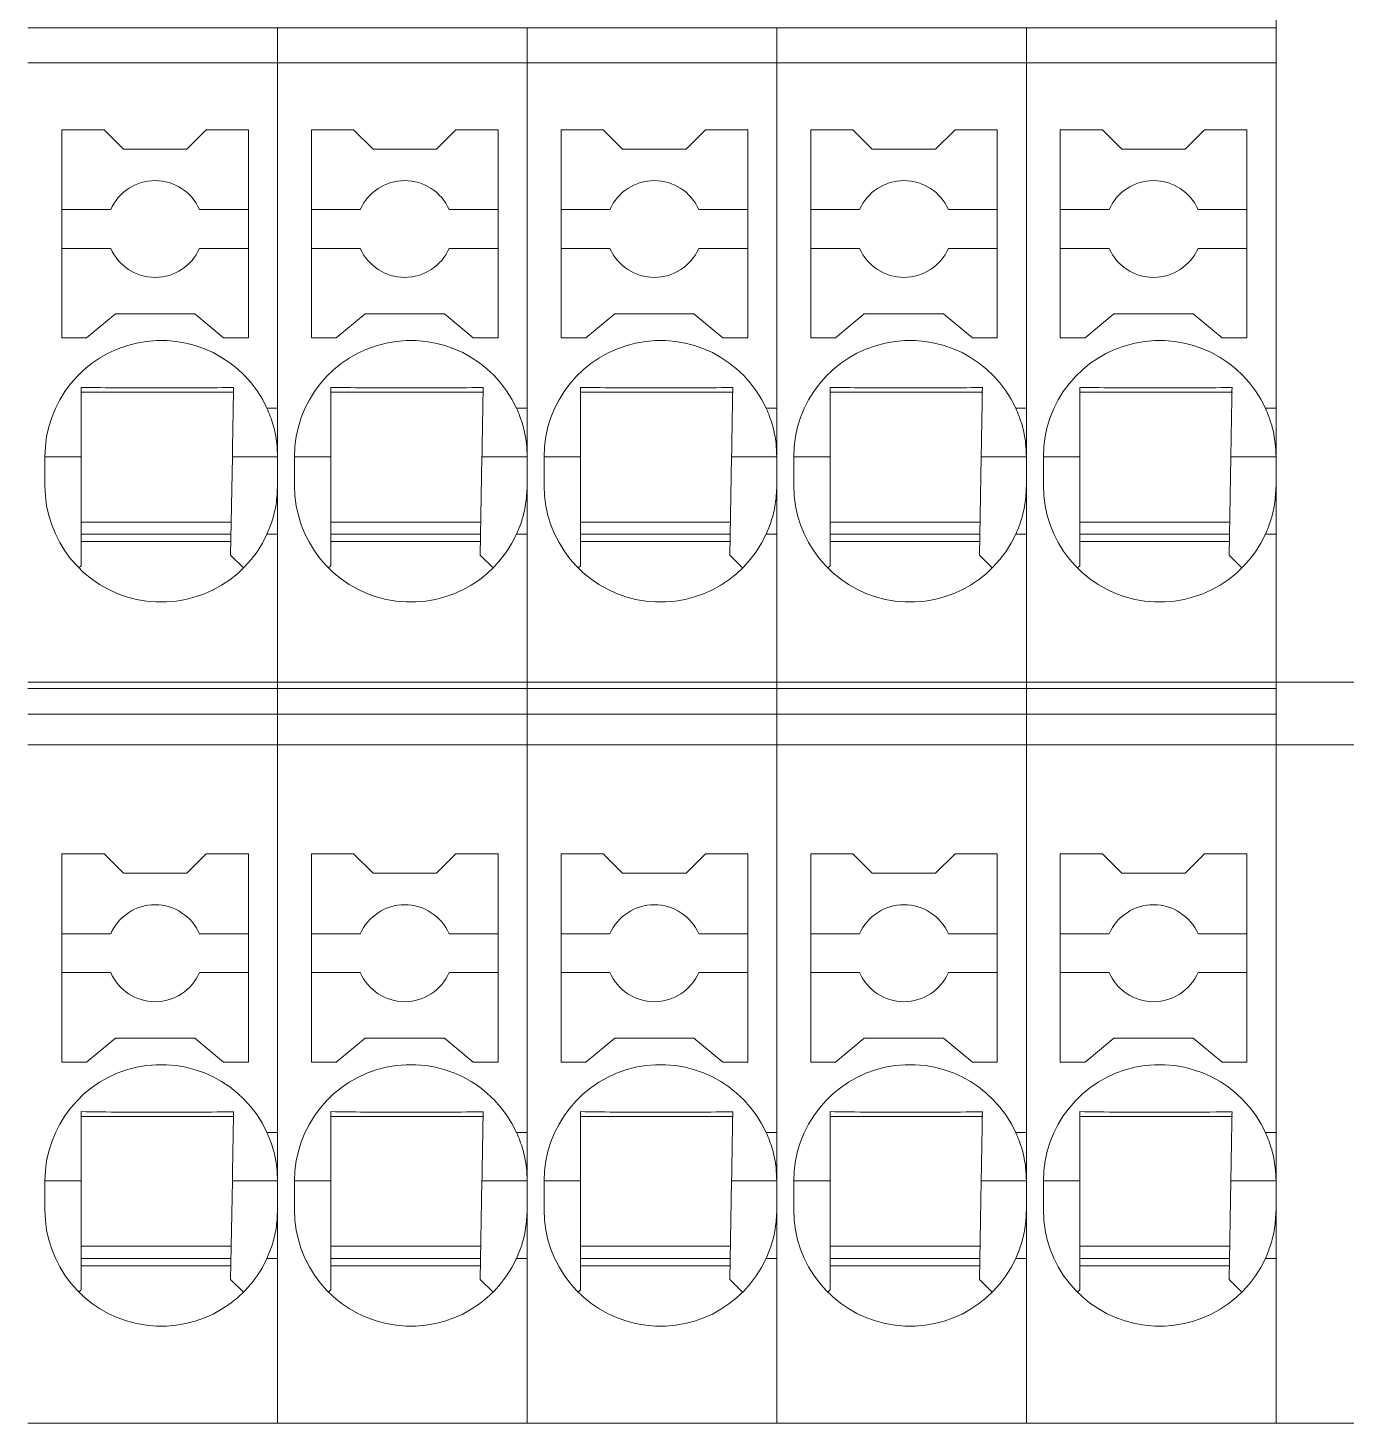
# Model space of a CAD drawing. Header units: millimetres. Extents: x 15 to 265, y 8 to 208.
# Drawn here: x 87.9 to 101.5, y 40.58 to 54.98 of the extents above; entities that cross this region are included whole.
import ezdxf

# ---------------------------------------------------------------- set-up
doc = ezdxf.new("R2010")
doc.units = ezdxf.units.MM

msp = doc.modelspace()

# ---------------------------------------------------------------- linework, layer by layer
at = {"color": 7, "linetype": 'Continuous', "lineweight": 15}
for p, q in [((100.78, 48.225), (100.78, 65.083)), ((87.905, 54.976), (90.48, 54.976)), ((90.48, 54.976), (93.055, 54.976)), ((90.48, 54.976), (90.48, 54.617)), ((93.055, 54.976), (95.63, 54.976)), ((93.055, 54.976), (93.055, 54.617)), ((95.63, 54.976), (95.63, 54.617)), ((95.63, 54.976), (98.205, 54.976)), ((98.205, 54.976), (100.78, 54.976)), ((98.205, 54.976), (98.205, 54.617)), ((87.905, 54.617), (90.48, 54.617)), ((90.48, 54.617), (93.055, 54.617)), ((90.48, 54.617), (90.48, 48.224)), ((90.48, 54.617), (90.48, 51.051)), ((93.055, 54.617), (95.63, 54.617)), ((93.055, 54.617), (93.055, 48.224)), ((93.055, 54.617), (93.055, 51.051)), ((95.63, 54.617), (95.63, 51.051)), ((95.63, 54.617), (98.205, 54.617)), ((95.63, 54.617), (95.63, 48.224)), ((98.205, 54.617), (100.78, 54.617)), ((98.205, 54.617), (98.205, 48.224)), ((98.205, 54.617), (98.205, 51.051)), ((100.78, 54.617), (100.78, 51.051)), ((88.255, 53.926), (88.255, 51.776)), ((88.69, 53.926), (88.255, 53.926)), ((88.89, 53.726), (88.69, 53.926)), ((89.744, 53.926), (89.544, 53.726)), ((90.18, 53.926), (89.744, 53.926)), ((90.18, 51.776), (90.18, 53.926)), ((90.83, 53.926), (90.83, 51.776)), ((91.265, 53.926), (90.83, 53.926)), ((91.465, 53.726), (91.265, 53.926)), ((92.319, 53.926), (92.119, 53.726)), ((92.755, 53.926), (92.319, 53.926)), ((92.755, 51.776), (92.755, 53.926)), ((93.405, 53.926), (93.405, 51.776)), ((93.84, 53.926), (93.405, 53.926)), ((94.04, 53.726), (93.84, 53.926)), ((94.894, 53.926), (94.694, 53.726)), ((95.33, 53.926), (94.894, 53.926)), ((95.33, 51.776), (95.33, 53.926)), ((95.98, 53.926), (95.98, 51.776)), ((96.415, 53.926), (95.98, 53.926)), ((96.615, 53.726), (96.415, 53.926)), ((97.469, 53.926), (97.269, 53.726)), ((97.905, 53.926), (97.469, 53.926)), ((97.905, 51.776), (97.905, 53.926)), ((98.555, 53.926), (98.555, 51.776)), ((98.99, 53.926), (98.555, 53.926)), ((99.19, 53.726), (98.99, 53.926)), ((100.044, 53.926), (99.844, 53.726)), ((100.48, 53.926), (100.044, 53.926)), ((100.48, 51.776), (100.48, 53.926)), ((89.544, 53.726), (88.89, 53.726)), ((92.119, 53.726), (91.465, 53.726)), ((94.694, 53.726), (94.04, 53.726)), ((97.269, 53.726), (96.615, 53.726)), ((99.844, 53.726), (99.19, 53.726)), ((88.759, 53.101), (88.255, 53.101)), ((90.18, 53.101), (89.676, 53.101)), ((91.334, 53.101), (90.83, 53.101)), ((92.755, 53.101), (92.251, 53.101)), ((93.909, 53.101), (93.405, 53.101)), ((95.33, 53.101), (94.826, 53.101)), ((96.484, 53.101), (95.98, 53.101)), ((97.905, 53.101), (97.401, 53.101)), ((99.059, 53.101), (98.555, 53.101)), ((100.48, 53.101), (99.976, 53.101)), ((88.759, 52.701), (88.255, 52.701)), ((89.676, 52.701), (90.18, 52.701)), ((91.334, 52.701), (90.83, 52.701)), ((92.251, 52.701), (92.755, 52.701)), ((93.909, 52.701), (93.405, 52.701)), ((94.826, 52.701), (95.33, 52.701)), ((96.484, 52.701), (95.98, 52.701)), ((97.401, 52.701), (97.905, 52.701)), ((99.059, 52.701), (98.555, 52.701)), ((99.976, 52.701), (100.48, 52.701)), ((88.51, 51.776), (88.808, 52.026)), ((88.808, 52.026), (89.626, 52.026)), ((89.626, 52.026), (89.924, 51.776)), ((91.085, 51.776), (91.383, 52.026)), ((91.383, 52.026), (92.201, 52.026)), ((92.201, 52.026), (92.499, 51.776)), ((93.66, 51.776), (93.958, 52.026)), ((93.958, 52.026), (94.776, 52.026)), ((94.776, 52.026), (95.074, 51.776)), ((96.235, 51.776), (96.533, 52.026)), ((96.533, 52.026), (97.351, 52.026)), ((97.351, 52.026), (97.649, 51.776)), ((98.81, 51.776), (99.108, 52.026)), ((99.108, 52.026), (99.926, 52.026)), ((99.926, 52.026), (100.224, 51.776)), ((88.255, 51.776), (88.51, 51.776)), ((89.924, 51.776), (90.18, 51.776)), ((90.83, 51.776), (91.085, 51.776)), ((92.499, 51.776), (92.755, 51.776)), ((93.405, 51.776), (93.66, 51.776)), ((95.074, 51.776), (95.33, 51.776)), ((95.98, 51.776), (96.235, 51.776)), ((97.649, 51.776), (97.905, 51.776)), ((98.555, 51.776), (98.81, 51.776)), ((100.224, 51.776), (100.48, 51.776)), ((88.455, 51.216), (90.03, 51.216)), ((91.03, 51.216), (92.605, 51.216)), ((93.605, 51.216), (95.18, 51.216)), ((96.18, 51.216), (97.755, 51.216)), ((98.755, 51.216), (100.33, 51.216)), ((90.48, 51.051), (90.371, 51.051)), ((93.055, 51.051), (92.946, 51.051)), ((95.63, 51.051), (95.521, 51.051)), ((98.205, 51.051), (98.096, 51.051)), ((100.78, 51.051), (100.671, 51.051)), ((88.08, 50.551), (88.08, 50.251)), ((88.455, 50.551), (88.08, 50.551)), ((88.455, 49.426), (88.455, 50.551)), ((90.014, 50.551), (89.996, 49.535)), ((90.48, 50.551), (90.014, 50.551)), ((90.48, 50.651), (90.476, 50.651)), ((90.655, 50.551), (90.655, 50.251)), ((91.03, 50.551), (90.655, 50.551)), ((91.03, 49.426), (91.03, 50.551)), ((92.589, 50.551), (92.571, 49.535)), ((93.055, 50.551), (92.589, 50.551)), ((93.055, 50.651), (93.051, 50.651)), ((93.23, 50.551), (93.23, 50.251)), ((93.605, 50.551), (93.23, 50.551)), ((93.605, 49.426), (93.605, 50.551)), ((95.164, 50.551), (95.146, 49.535)), ((95.63, 50.551), (95.164, 50.551)), ((95.63, 50.651), (95.626, 50.651)), ((95.805, 50.551), (95.805, 50.251)), ((96.18, 50.551), (95.805, 50.551)), ((96.18, 49.426), (96.18, 50.551)), ((97.739, 50.551), (97.721, 49.535)), ((98.205, 50.551), (97.739, 50.551)), ((98.205, 50.651), (98.201, 50.651)), ((98.38, 50.551), (98.38, 50.251)), ((98.755, 50.551), (98.38, 50.551)), ((98.755, 49.426), (98.755, 50.551)), ((100.314, 50.551), (100.296, 49.535)), ((100.78, 50.551), (100.314, 50.551)), ((100.78, 50.651), (100.776, 50.651)), ((88.455, 49.876), (90.002, 49.876)), ((91.03, 49.876), (92.577, 49.876)), ((93.605, 49.876), (95.152, 49.876)), ((96.18, 49.876), (97.727, 49.876)), ((98.755, 49.876), (100.302, 49.876)), ((90, 49.751), (88.455, 49.751)), ((90.48, 49.751), (90.371, 49.751)), ((90.48, 49.751), (90.48, 48.224)), ((92.575, 49.751), (91.03, 49.751)), ((93.055, 49.751), (92.946, 49.751)), ((93.055, 49.751), (93.055, 48.224)), ((95.15, 49.751), (93.605, 49.751)), ((95.63, 49.751), (95.521, 49.751)), ((95.63, 49.751), (95.63, 48.224)), ((97.725, 49.751), (96.18, 49.751)), ((98.205, 49.751), (98.096, 49.751)), ((98.205, 49.751), (98.205, 48.224)), ((100.3, 49.751), (98.755, 49.751)), ((100.78, 49.751), (100.671, 49.751)), ((100.78, 49.751), (100.78, 48.224)), ((89.999, 49.676), (88.455, 49.676)), ((92.574, 49.676), (91.03, 49.676)), ((95.149, 49.676), (93.605, 49.676)), ((97.724, 49.676), (96.18, 49.676)), ((100.299, 49.676), (98.755, 49.676)), ((88.455, 49.426), (88.431, 49.403)), ((89.996, 49.535), (90.128, 49.403)), ((91.03, 49.426), (91.006, 49.403)), ((92.571, 49.535), (92.703, 49.403)), ((93.605, 49.426), (93.581, 49.403)), ((95.146, 49.535), (95.278, 49.403)), ((96.18, 49.426), (96.156, 49.403)), ((97.721, 49.535), (97.853, 49.403)), ((98.755, 49.426), (98.731, 49.403)), ((100.296, 49.535), (100.428, 49.403)), ((90.48, 48.224), (87.905, 48.224)), ((90.48, 48.16), (87.905, 48.16)), ((93.055, 48.224), (90.48, 48.224)), ((90.48, 48.16), (90.48, 48.224)), ((93.055, 48.16), (90.48, 48.16)), ((90.48, 47.893), (90.48, 48.16)), ((95.63, 48.224), (93.055, 48.224)), ((93.055, 48.16), (93.055, 48.224)), ((95.63, 48.16), (93.055, 48.16)), ((93.055, 47.893), (93.055, 48.16)), ((95.63, 48.224), (95.63, 48.16)), ((98.205, 48.224), (95.63, 48.224)), ((95.63, 48.16), (95.63, 47.893)), ((98.205, 48.16), (95.63, 48.16)), ((100.78, 48.224), (98.205, 48.224)), ((98.205, 48.16), (98.205, 48.224)), ((100.78, 48.16), (98.205, 48.16)), ((98.205, 47.893), (98.205, 48.16)), ((100.78, 48.225), (101.88, 48.225)), ((100.78, 48.224), (100.78, 48.188)), ((100.78, 47.6), (100.78, 48.188)), ((87.905, 47.893), (90.48, 47.893)), ((90.48, 47.893), (93.055, 47.893)), ((90.48, 47.576), (90.48, 47.893)), ((93.055, 47.893), (95.63, 47.893)), ((93.055, 47.576), (93.055, 47.893)), ((95.63, 47.893), (95.63, 47.576)), ((95.63, 47.893), (98.205, 47.893)), ((98.205, 47.893), (100.78, 47.893)), ((98.205, 47.576), (98.205, 47.893)), ((87.905, 47.576), (90.48, 47.576)), ((90.48, 47.576), (93.055, 47.576)), ((90.48, 47.576), (90.48, 40.576)), ((90.48, 47.576), (90.48, 43.576)), ((93.055, 47.576), (95.63, 47.576)), ((93.055, 47.576), (93.055, 40.576)), ((93.055, 47.576), (93.055, 43.576)), ((95.63, 47.576), (95.63, 43.576)), ((95.63, 47.576), (98.205, 47.576)), ((95.63, 47.576), (95.63, 40.576)), ((98.205, 47.576), (100.78, 47.576)), ((98.205, 47.576), (98.205, 40.576)), ((98.205, 47.576), (98.205, 43.576)), ((100.78, 47.6), (100.78, 47.576)), ((100.78, 47.576), (101.88, 47.576)), ((100.78, 40.576), (100.78, 47.576)), ((100.78, 47.576), (100.78, 43.576)), ((88.69, 46.451), (88.255, 46.451)), ((88.255, 46.451), (88.255, 44.301)), ((88.89, 46.251), (88.69, 46.451)), ((89.744, 46.451), (89.544, 46.251)), ((90.18, 46.451), (89.744, 46.451)), ((90.18, 44.301), (90.18, 46.451)), ((91.265, 46.451), (90.83, 46.451)), ((90.83, 46.451), (90.83, 44.301)), ((91.465, 46.251), (91.265, 46.451)), ((92.319, 46.451), (92.119, 46.251)), ((92.755, 46.451), (92.319, 46.451)), ((92.755, 44.301), (92.755, 46.451)), ((93.84, 46.451), (93.405, 46.451)), ((93.405, 46.451), (93.405, 44.301)), ((94.04, 46.251), (93.84, 46.451)), ((94.894, 46.451), (94.694, 46.251)), ((95.33, 46.451), (94.894, 46.451)), ((95.33, 44.301), (95.33, 46.451)), ((96.415, 46.451), (95.98, 46.451)), ((95.98, 46.451), (95.98, 44.301)), ((96.615, 46.251), (96.415, 46.451)), ((97.469, 46.451), (97.269, 46.251)), ((97.905, 46.451), (97.469, 46.451)), ((97.905, 44.301), (97.905, 46.451)), ((98.99, 46.451), (98.555, 46.451)), ((98.555, 46.451), (98.555, 44.301)), ((99.19, 46.251), (98.99, 46.451)), ((100.044, 46.451), (99.844, 46.251)), ((100.48, 46.451), (100.044, 46.451)), ((100.48, 44.301), (100.48, 46.451)), ((89.544, 46.251), (88.89, 46.251)), ((92.119, 46.251), (91.465, 46.251)), ((94.694, 46.251), (94.04, 46.251)), ((97.269, 46.251), (96.615, 46.251)), ((99.844, 46.251), (99.19, 46.251)), ((88.759, 45.626), (88.255, 45.626)), ((90.18, 45.626), (89.676, 45.626)), ((91.334, 45.626), (90.83, 45.626)), ((92.755, 45.626), (92.251, 45.626)), ((93.909, 45.626), (93.405, 45.626)), ((95.33, 45.626), (94.826, 45.626)), ((96.484, 45.626), (95.98, 45.626)), ((97.905, 45.626), (97.401, 45.626)), ((99.059, 45.626), (98.555, 45.626)), ((100.48, 45.626), (99.976, 45.626)), ((88.255, 45.226), (88.759, 45.226)), ((90.18, 45.226), (89.676, 45.226)), ((90.83, 45.226), (91.334, 45.226)), ((92.755, 45.226), (92.251, 45.226)), ((93.405, 45.226), (93.909, 45.226)), ((95.33, 45.226), (94.826, 45.226)), ((95.98, 45.226), (96.484, 45.226)), ((97.905, 45.226), (97.401, 45.226)), ((98.555, 45.226), (99.059, 45.226)), ((100.48, 45.226), (99.976, 45.226)), ((88.51, 44.301), (88.808, 44.551)), ((88.808, 44.551), (89.626, 44.551)), ((89.626, 44.551), (89.924, 44.301)), ((91.085, 44.301), (91.383, 44.551)), ((91.383, 44.551), (92.201, 44.551)), ((92.201, 44.551), (92.499, 44.301)), ((93.66, 44.301), (93.958, 44.551)), ((93.958, 44.551), (94.776, 44.551)), ((94.776, 44.551), (95.074, 44.301)), ((96.235, 44.301), (96.533, 44.551)), ((96.533, 44.551), (97.351, 44.551)), ((97.351, 44.551), (97.649, 44.301)), ((98.81, 44.301), (99.108, 44.551)), ((99.108, 44.551), (99.926, 44.551)), ((99.926, 44.551), (100.224, 44.301)), ((88.255, 44.301), (88.51, 44.301)), ((89.924, 44.301), (90.18, 44.301)), ((90.83, 44.301), (91.085, 44.301)), ((92.499, 44.301), (92.755, 44.301)), ((93.405, 44.301), (93.66, 44.301)), ((95.074, 44.301), (95.33, 44.301)), ((95.98, 44.301), (96.235, 44.301)), ((97.649, 44.301), (97.905, 44.301)), ((98.555, 44.301), (98.81, 44.301)), ((100.224, 44.301), (100.48, 44.301)), ((88.455, 43.741), (90.03, 43.741)), ((91.03, 43.741), (92.605, 43.741)), ((93.605, 43.741), (95.18, 43.741)), ((96.18, 43.741), (97.755, 43.741)), ((98.755, 43.741), (100.33, 43.741)), ((90.48, 43.576), (90.371, 43.576)), ((93.055, 43.576), (92.946, 43.576)), ((95.63, 43.576), (95.521, 43.576)), ((98.205, 43.576), (98.096, 43.576)), ((100.78, 43.576), (100.671, 43.576)), ((88.08, 43.076), (88.08, 42.776)), ((88.455, 43.076), (88.08, 43.076)), ((88.455, 41.951), (88.455, 43.076)), ((90.014, 43.076), (89.996, 42.06)), ((90.48, 43.076), (90.014, 43.076)), ((90.655, 43.076), (90.655, 42.776)), ((91.03, 43.076), (90.655, 43.076)), ((91.03, 41.951), (91.03, 43.076)), ((92.589, 43.076), (92.571, 42.06)), ((93.055, 43.076), (92.589, 43.076)), ((93.23, 43.076), (93.23, 42.776)), ((93.605, 43.076), (93.23, 43.076)), ((93.605, 41.951), (93.605, 43.076)), ((95.164, 43.076), (95.146, 42.06)), ((95.63, 43.076), (95.164, 43.076)), ((95.805, 43.076), (95.805, 42.776)), ((96.18, 43.076), (95.805, 43.076)), ((96.18, 41.951), (96.18, 43.076)), ((97.739, 43.076), (97.721, 42.06)), ((98.205, 43.076), (97.739, 43.076)), ((98.38, 43.076), (98.38, 42.776)), ((98.755, 43.076), (98.38, 43.076)), ((98.755, 41.951), (98.755, 43.076)), ((100.314, 43.076), (100.296, 42.06)), ((100.78, 43.076), (100.314, 43.076)), ((88.455, 42.401), (90.002, 42.401)), ((91.03, 42.401), (92.577, 42.401)), ((93.605, 42.401), (95.152, 42.401)), ((96.18, 42.401), (97.727, 42.401)), ((98.755, 42.401), (100.302, 42.401)), ((90, 42.276), (88.455, 42.276)), ((89.999, 42.201), (88.455, 42.201)), ((90.48, 42.276), (90.371, 42.276)), ((90.48, 42.276), (90.48, 40.576)), ((92.575, 42.276), (91.03, 42.276)), ((92.574, 42.201), (91.03, 42.201)), ((93.055, 42.276), (92.946, 42.276)), ((93.055, 42.276), (93.055, 40.576)), ((95.15, 42.276), (93.605, 42.276)), ((95.149, 42.201), (93.605, 42.201)), ((95.63, 42.276), (95.521, 42.276)), ((95.63, 42.276), (95.63, 40.576)), ((97.725, 42.276), (96.18, 42.276)), ((97.724, 42.201), (96.18, 42.201)), ((98.205, 42.276), (98.096, 42.276)), ((98.205, 42.276), (98.205, 40.576)), ((100.3, 42.276), (98.755, 42.276)), ((100.299, 42.201), (98.755, 42.201)), ((100.78, 42.276), (100.671, 42.276)), ((100.78, 42.276), (100.78, 40.576)), ((89.996, 42.06), (90.128, 41.928)), ((92.571, 42.06), (92.703, 41.928)), ((95.146, 42.06), (95.278, 41.928)), ((97.721, 42.06), (97.853, 41.928)), ((100.296, 42.06), (100.428, 41.928)), ((88.455, 41.951), (88.431, 41.928)), ((91.03, 41.951), (91.006, 41.928)), ((93.605, 41.951), (93.581, 41.928)), ((96.18, 41.951), (96.156, 41.928)), ((98.755, 41.951), (98.731, 41.928)), ((90.48, 40.576), (87.905, 40.576)), ((93.055, 40.576), (90.48, 40.576)), ((95.63, 40.576), (93.055, 40.576)), ((98.205, 40.576), (95.63, 40.576)), ((100.78, 40.576), (98.205, 40.576)), ((100.78, 40.576), (101.88, 40.576))]:
    msp.add_line(p, q, dxfattribs=at)
for centre, radius, start, end in [((89.217, 52.901), 0.5, 23.5782, 156.4218), ((91.792, 52.901), 0.5, 23.5782, 156.4218), ((94.367, 52.901), 0.5, 23.5782, 156.4218), ((96.942, 52.901), 0.5, 23.5782, 156.4218), ((99.517, 52.901), 0.5, 23.5782, 156.4218), ((89.217, 52.901), 0.5, 203.5782, 336.4218), ((91.792, 52.901), 0.5, 203.5782, 336.4218), ((94.367, 52.901), 0.5, 203.5782, 336.4218), ((96.942, 52.901), 0.5, 203.5782, 336.4218), ((99.517, 52.901), 0.5, 203.5782, 336.4218), ((89.28, 50.551), 1.2, 24.6243, 180), ((91.855, 50.551), 1.2, 24.6243, 180), ((94.43, 50.551), 1.2, 24.6243, 180), ((97.005, 50.551), 1.2, 24.6243, 180), ((99.58, 50.551), 1.2, 24.6243, 180), ((89.28, 50.251), 1.2, 180, 335.3757), ((91.855, 50.251), 1.2, 180, 335.3757), ((94.43, 50.251), 1.2, 180, 335.3757), ((97.005, 50.251), 1.2, 180, 335.3757), ((99.58, 50.251), 1.2, 180, 335.3757), ((89.217, 45.426), 0.5, 23.5782, 156.4218), ((91.792, 45.426), 0.5, 23.5782, 156.4218), ((94.367, 45.426), 0.5, 23.5782, 156.4218), ((96.942, 45.426), 0.5, 23.5782, 156.4218), ((99.517, 45.426), 0.5, 23.5782, 156.4218), ((89.217, 45.426), 0.5, 203.5782, 336.4218), ((91.792, 45.426), 0.5, 203.5782, 336.4218), ((94.367, 45.426), 0.5, 203.5782, 336.4218), ((96.942, 45.426), 0.5, 203.5782, 336.4218), ((99.517, 45.426), 0.5, 203.5782, 336.4218), ((89.28, 43.076), 1.2, 24.6243, 180), ((91.855, 43.076), 1.2, 24.6243, 180), ((94.43, 43.076), 1.2, 24.6243, 180), ((97.005, 43.076), 1.2, 24.6243, 180), ((99.58, 43.076), 1.2, 24.6243, 180), ((89.28, 42.776), 1.2, 180, 335.3757), ((91.855, 42.776), 1.2, 180, 335.3757), ((94.43, 42.776), 1.2, 180, 335.3757), ((97.005, 42.776), 1.2, 180, 335.3757), ((99.58, 42.776), 1.2, 180, 335.3757)]:
    msp.add_arc(centre, radius, start, end, dxfattribs=at)
for points, knots in [([(90.026, 51.265), (89.879, 51.263), (89.694, 51.261), (89.38, 51.26), (89.225, 51.26), (89.052, 51.26), (88.769, 51.262), (88.586, 51.264), (88.455, 51.266)], [0, 0, 0, 0, 0.339069, 0.425891, 0.49416, 0.562258, 0.687966, 1, 1, 1, 1]), ([(88.455, 51.266), (88.455, 51.169), (88.455, 51.019), (88.455, 50.782), (88.455, 50.635), (88.455, 50.563), (88.455, 50.551)], [0, 0, 0, 0, 0.487703, 0.753663, 0.959788, 1, 1, 1, 1]), ([(90.014, 50.551), (90.015, 50.61), (90.017, 50.756), (90.022, 51.005), (90.024, 51.163), (90.026, 51.265)], [0, 0, 0, 0, 0.195586, 0.485109, 1, 1, 1, 1]), ([(92.601, 51.265), (92.454, 51.263), (92.269, 51.261), (91.955, 51.26), (91.8, 51.26), (91.627, 51.26), (91.344, 51.262), (91.161, 51.264), (91.03, 51.266)], [0, 0, 0, 0, 0.339069, 0.425891, 0.49416, 0.562258, 0.687966, 1, 1, 1, 1]), ([(91.03, 51.266), (91.03, 51.169), (91.03, 51.019), (91.03, 50.782), (91.03, 50.635), (91.03, 50.563), (91.03, 50.551)], [0, 0, 0, 0, 0.487703, 0.753663, 0.959788, 1, 1, 1, 1]), ([(92.589, 50.551), (92.59, 50.61), (92.592, 50.756), (92.597, 51.005), (92.599, 51.163), (92.601, 51.265)], [0, 0, 0, 0, 0.195586, 0.485109, 1, 1, 1, 1]), ([(95.176, 51.265), (95.029, 51.263), (94.844, 51.261), (94.53, 51.26), (94.375, 51.26), (94.202, 51.26), (93.919, 51.262), (93.736, 51.264), (93.605, 51.266)], [0, 0, 0, 0, 0.339069, 0.425891, 0.49416, 0.562258, 0.687966, 1, 1, 1, 1]), ([(93.605, 51.266), (93.605, 51.169), (93.605, 51.019), (93.605, 50.782), (93.605, 50.635), (93.605, 50.563), (93.605, 50.551)], [0, 0, 0, 0, 0.487703, 0.753663, 0.959788, 1, 1, 1, 1]), ([(95.164, 50.551), (95.165, 50.61), (95.167, 50.756), (95.172, 51.005), (95.174, 51.163), (95.176, 51.265)], [0, 0, 0, 0, 0.195586, 0.485109, 1, 1, 1, 1]), ([(97.751, 51.265), (97.604, 51.263), (97.419, 51.261), (97.105, 51.26), (96.95, 51.26), (96.777, 51.26), (96.494, 51.262), (96.311, 51.264), (96.18, 51.266)], [0, 0, 0, 0, 0.339069, 0.425891, 0.49416, 0.562258, 0.687966, 1, 1, 1, 1]), ([(96.18, 51.266), (96.18, 51.169), (96.18, 51.019), (96.18, 50.782), (96.18, 50.635), (96.18, 50.563), (96.18, 50.551)], [0, 0, 0, 0, 0.487703, 0.753663, 0.959788, 1, 1, 1, 1]), ([(97.739, 50.551), (97.74, 50.61), (97.742, 50.756), (97.747, 51.005), (97.749, 51.163), (97.751, 51.265)], [0, 0, 0, 0, 0.195586, 0.485109, 1, 1, 1, 1]), ([(100.326, 51.265), (100.179, 51.263), (99.994, 51.261), (99.68, 51.26), (99.525, 51.26), (99.352, 51.26), (99.069, 51.262), (98.886, 51.264), (98.755, 51.266)], [0, 0, 0, 0, 0.339069, 0.425891, 0.49416, 0.562258, 0.687966, 1, 1, 1, 1]), ([(98.755, 51.266), (98.755, 51.169), (98.755, 51.019), (98.755, 50.782), (98.755, 50.635), (98.755, 50.563), (98.755, 50.551)], [0, 0, 0, 0, 0.487703, 0.753663, 0.959788, 1, 1, 1, 1]), ([(100.314, 50.551), (100.315, 50.61), (100.317, 50.756), (100.322, 51.005), (100.324, 51.163), (100.326, 51.265)], [0, 0, 0, 0, 0.195586, 0.485109, 1, 1, 1, 1]), ([(90.371, 51.051), (90.394, 50.996), (90.437, 50.891), (90.474, 50.71), (90.478, 50.596), (90.48, 50.551)], [0, 0, 0, 0, 0.406693, 0.767315, 1, 1, 1, 1]), ([(92.946, 51.051), (92.969, 50.996), (93.012, 50.891), (93.049, 50.71), (93.053, 50.596), (93.055, 50.551)], [0, 0, 0, 0, 0.406693, 0.767315, 1, 1, 1, 1]), ([(95.521, 51.051), (95.544, 50.996), (95.587, 50.891), (95.624, 50.71), (95.628, 50.596), (95.63, 50.551)], [0, 0, 0, 0, 0.406693, 0.767315, 1, 1, 1, 1]), ([(98.096, 51.051), (98.119, 50.996), (98.162, 50.891), (98.199, 50.71), (98.203, 50.596), (98.205, 50.551)], [0, 0, 0, 0, 0.406693, 0.767315, 1, 1, 1, 1]), ([(100.671, 51.051), (100.694, 50.996), (100.737, 50.891), (100.774, 50.71), (100.778, 50.596), (100.78, 50.551)], [0, 0, 0, 0, 0.406693, 0.767315, 1, 1, 1, 1]), ([(90.48, 50.251), (90.477, 50.186), (90.47, 50.056), (90.426, 49.884), (90.389, 49.795), (90.371, 49.751)], [0, 0, 0, 0, 0.338397, 0.675497, 1, 1, 1, 1]), ([(93.055, 50.251), (93.052, 50.186), (93.045, 50.056), (93.001, 49.884), (92.964, 49.795), (92.946, 49.751)], [0, 0, 0, 0, 0.338397, 0.675497, 1, 1, 1, 1]), ([(95.63, 50.251), (95.627, 50.186), (95.62, 50.056), (95.576, 49.884), (95.539, 49.795), (95.521, 49.751)], [0, 0, 0, 0, 0.338397, 0.675497, 1, 1, 1, 1]), ([(98.205, 50.251), (98.202, 50.186), (98.195, 50.056), (98.151, 49.884), (98.114, 49.795), (98.096, 49.751)], [0, 0, 0, 0, 0.338397, 0.675497, 1, 1, 1, 1]), ([(100.78, 50.251), (100.777, 50.186), (100.77, 50.056), (100.726, 49.884), (100.689, 49.795), (100.671, 49.751)], [0, 0, 0, 0, 0.338397, 0.675497, 1, 1, 1, 1]), ([(90.026, 43.79), (89.879, 43.788), (89.694, 43.786), (89.38, 43.785), (89.225, 43.785), (89.052, 43.785), (88.769, 43.787), (88.586, 43.789), (88.455, 43.791)], [0, 0, 0, 0, 0.339069, 0.425891, 0.49416, 0.562258, 0.687966, 1, 1, 1, 1]), ([(88.455, 43.791), (88.455, 43.694), (88.455, 43.544), (88.455, 43.307), (88.455, 43.16), (88.455, 43.088), (88.455, 43.076)], [0, 0, 0, 0, 0.487703, 0.753663, 0.959788, 1, 1, 1, 1]), ([(90.014, 43.076), (90.015, 43.135), (90.017, 43.281), (90.022, 43.53), (90.024, 43.689), (90.026, 43.79)], [0, 0, 0, 0, 0.195586, 0.485109, 1, 1, 1, 1]), ([(92.601, 43.79), (92.454, 43.788), (92.269, 43.786), (91.955, 43.785), (91.8, 43.785), (91.627, 43.785), (91.344, 43.787), (91.161, 43.789), (91.03, 43.791)], [0, 0, 0, 0, 0.339069, 0.425891, 0.49416, 0.562258, 0.687966, 1, 1, 1, 1]), ([(91.03, 43.791), (91.03, 43.694), (91.03, 43.544), (91.03, 43.307), (91.03, 43.16), (91.03, 43.088), (91.03, 43.076)], [0, 0, 0, 0, 0.487703, 0.753663, 0.959788, 1, 1, 1, 1]), ([(92.589, 43.076), (92.59, 43.135), (92.592, 43.281), (92.597, 43.53), (92.599, 43.689), (92.601, 43.79)], [0, 0, 0, 0, 0.195586, 0.485109, 1, 1, 1, 1]), ([(95.176, 43.79), (95.029, 43.788), (94.844, 43.786), (94.53, 43.785), (94.375, 43.785), (94.202, 43.785), (93.919, 43.787), (93.736, 43.789), (93.605, 43.791)], [0, 0, 0, 0, 0.339069, 0.425891, 0.49416, 0.562258, 0.687966, 1, 1, 1, 1]), ([(93.605, 43.791), (93.605, 43.694), (93.605, 43.544), (93.605, 43.307), (93.605, 43.16), (93.605, 43.088), (93.605, 43.076)], [0, 0, 0, 0, 0.487703, 0.753663, 0.959788, 1, 1, 1, 1]), ([(95.164, 43.076), (95.165, 43.135), (95.167, 43.281), (95.172, 43.53), (95.174, 43.689), (95.176, 43.79)], [0, 0, 0, 0, 0.195586, 0.485109, 1, 1, 1, 1]), ([(97.751, 43.79), (97.604, 43.788), (97.419, 43.786), (97.105, 43.785), (96.95, 43.785), (96.777, 43.785), (96.494, 43.787), (96.311, 43.789), (96.18, 43.791)], [0, 0, 0, 0, 0.339069, 0.425891, 0.49416, 0.562258, 0.687966, 1, 1, 1, 1]), ([(96.18, 43.791), (96.18, 43.694), (96.18, 43.544), (96.18, 43.307), (96.18, 43.16), (96.18, 43.088), (96.18, 43.076)], [0, 0, 0, 0, 0.487703, 0.753663, 0.959788, 1, 1, 1, 1]), ([(97.739, 43.076), (97.74, 43.135), (97.742, 43.281), (97.747, 43.53), (97.749, 43.689), (97.751, 43.79)], [0, 0, 0, 0, 0.195586, 0.485109, 1, 1, 1, 1]), ([(100.326, 43.79), (100.179, 43.788), (99.994, 43.786), (99.68, 43.785), (99.525, 43.785), (99.352, 43.785), (99.069, 43.787), (98.886, 43.789), (98.755, 43.791)], [0, 0, 0, 0, 0.339069, 0.425891, 0.49416, 0.562258, 0.687966, 1, 1, 1, 1]), ([(98.755, 43.791), (98.755, 43.694), (98.755, 43.544), (98.755, 43.307), (98.755, 43.16), (98.755, 43.088), (98.755, 43.076)], [0, 0, 0, 0, 0.487703, 0.753663, 0.959788, 1, 1, 1, 1]), ([(100.314, 43.076), (100.315, 43.135), (100.317, 43.281), (100.322, 43.53), (100.324, 43.689), (100.326, 43.79)], [0, 0, 0, 0, 0.195586, 0.485109, 1, 1, 1, 1]), ([(90.371, 43.576), (90.394, 43.521), (90.437, 43.416), (90.474, 43.235), (90.478, 43.121), (90.48, 43.076)], [0, 0, 0, 0, 0.406693, 0.767315, 1, 1, 1, 1]), ([(92.946, 43.576), (92.969, 43.521), (93.012, 43.416), (93.049, 43.235), (93.053, 43.121), (93.055, 43.076)], [0, 0, 0, 0, 0.406693, 0.767315, 1, 1, 1, 1]), ([(95.521, 43.576), (95.544, 43.521), (95.587, 43.416), (95.624, 43.235), (95.628, 43.121), (95.63, 43.076)], [0, 0, 0, 0, 0.406693, 0.767315, 1, 1, 1, 1]), ([(98.096, 43.576), (98.119, 43.521), (98.162, 43.416), (98.199, 43.235), (98.203, 43.121), (98.205, 43.076)], [0, 0, 0, 0, 0.406693, 0.767315, 1, 1, 1, 1]), ([(100.671, 43.576), (100.694, 43.521), (100.737, 43.416), (100.774, 43.235), (100.778, 43.121), (100.78, 43.076)], [0, 0, 0, 0, 0.406693, 0.767315, 1, 1, 1, 1]), ([(90.48, 42.776), (90.477, 42.711), (90.47, 42.582), (90.426, 42.409), (90.389, 42.32), (90.371, 42.276)], [0, 0, 0, 0, 0.338397, 0.675497, 1, 1, 1, 1]), ([(93.055, 42.776), (93.052, 42.711), (93.045, 42.582), (93.001, 42.409), (92.964, 42.32), (92.946, 42.276)], [0, 0, 0, 0, 0.338397, 0.675497, 1, 1, 1, 1]), ([(95.63, 42.776), (95.627, 42.711), (95.62, 42.582), (95.576, 42.409), (95.539, 42.32), (95.521, 42.276)], [0, 0, 0, 0, 0.338397, 0.675497, 1, 1, 1, 1]), ([(98.205, 42.776), (98.202, 42.711), (98.195, 42.582), (98.151, 42.409), (98.114, 42.32), (98.096, 42.276)], [0, 0, 0, 0, 0.338397, 0.675497, 1, 1, 1, 1]), ([(100.78, 42.776), (100.777, 42.711), (100.77, 42.582), (100.726, 42.409), (100.689, 42.32), (100.671, 42.276)], [0, 0, 0, 0, 0.338397, 0.675497, 1, 1, 1, 1])]:
    msp.add_open_spline(points, degree=3, knots=knots, dxfattribs=at)

doc.saveas('drawing.dxf')
